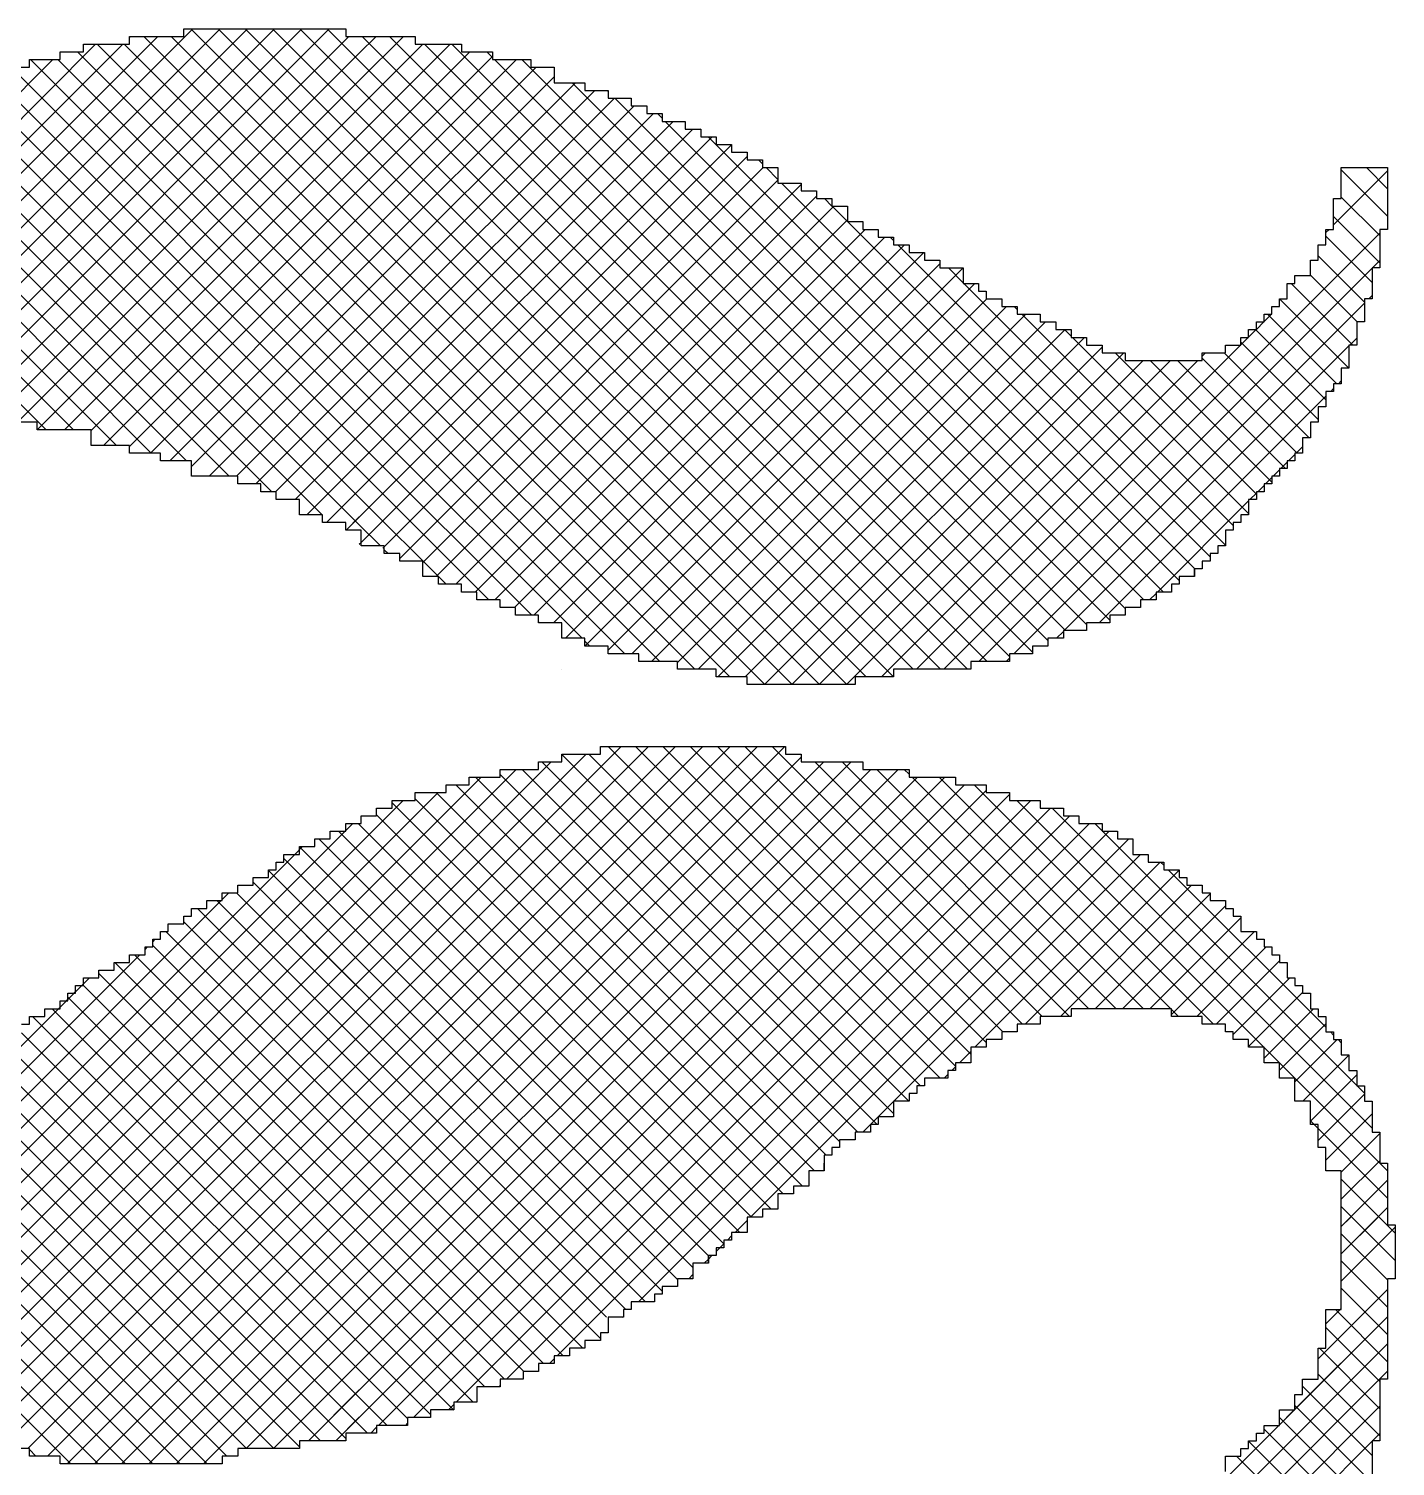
# Paper-space layout 'GS_Template' of a CAD drawing. Header units: millimetres. Extents: x -16 to 424, y -14 to 299.
# Drawn here: x 18.17 to 23.36, y 9.3 to 14.76 of the extents above; entities that cross this region are included whole.
import ezdxf
from ezdxf.enums import TextEntityAlignment as Align

# ---------------------------------------------------------------- set-up
doc = ezdxf.new("R2010")
doc.units = ezdxf.units.MM
doc.layers.add('TEXT_18', color=7, linetype='Continuous')
doc.styles.add('Arial1.80mm', font='arial.ttf', dxfattribs={"height": 1.8})

# ---------------------------------------------------------------- blocks, each defined once
blk = doc.blocks.new('A$C733E240A')
at = {"color": 40, "true_color": 0xe6b012}
for p, q in [((-5175.3, -78.86), (-4983.32, 113.11)), ((-5138.01, -65.39), (-4956.14, 116.48)), ((-5122.74, -62.02), (-4944.23, 116.48)), ((-5110.83, -62.02), (-4932.33, 116.48)), ((-5092.19, -55.29), (-4920.42, 116.48)), ((-5080.28, -55.29), (-4908.51, 116.48)), ((-4995.61, 109.74), (-4995.61, 113.11)), ((-4995.61, 113.11), (-4972.03, 113.11)), ((-4995.61, 112.73), (-4995.23, 113.11)), ((-4972.03, 113.11), (-4972.03, 116.48)), ((-5322.3, -202.05), (-5010.51, 109.74)), ((-5193.94, -85.6), (-4998.6, 109.74)), ((-5015.82, 106.37), (-5015.82, 109.74)), ((-5015.82, 109.74), (-4995.61, 109.74)), ((-5318.94, -186.78), (-5029.15, 103.01)), ((-5039.39, 99.64), (-5039.39, 103.01)), ((-5039.39, 103.01), (-5025.92, 103.01)), ((-5025.92, 103.01), (-5025.92, 106.37)), ((-5025.92, 106.37), (-5015.82, 106.37)), ((-5025.92, 106.24), (-5025.78, 106.37)), ((-5049.5, 99.64), (-5039.39, 99.64)), ((-4911.57, -95.7), (-5089.91, 82.63)), ((-4933.59, -85.6), (-5096.65, 77.46)), ((-4970.87, -72.13), (-5112.33, 69.33)), ((-4952.23, -78.86), (-5103.79, 72.69)), ((-4986.15, -68.76), (-5120.23, 65.32)), ((-5001.42, -65.39), (-5126.96, 60.14)), ((-5031.98, -58.66), (-5143.12, 52.49)), ((-5020.07, -58.66), (-5134.58, 55.85)), ((-5036.03, -55.29), (-5096.65, -55.29)), ((-5036.03, -58.66), (-5036.03, -55.29)), ((-5012.45, -58.66), (-5036.03, -58.66)), ((-5012.45, -65.39), (-5012.45, -58.66)), ((-4995.61, -65.39), (-5012.45, -65.39)), ((-4995.61, -68.76), (-4995.61, -65.39)), ((-4982.14, -68.76), (-4995.61, -68.76)), ((-4982.14, -72.13), (-4982.14, -68.76)), ((-4968.67, -72.13), (-4982.14, -72.13)), ((-4968.67, -78.86), (-4968.67, -72.13)), ((-4958.56, -78.86), (-4968.67, -78.86)), ((-4948.46, -78.86), (-4958.56, -78.86)), ((-4948.46, -82.23), (-4948.46, -78.86)), ((-4938.35, -82.23), (-4948.46, -82.23)), ((-4938.35, -85.6), (-4938.35, -82.23)), ((-4931.62, -85.6), (-4938.35, -85.6)), ((-4931.62, -88.97), (-4931.62, -85.6)), ((-4921.51, -88.97), (-4931.62, -88.97)), ((-4921.51, -95.7), (-4921.51, -88.97)), ((-4911.41, -95.7), (-4921.51, -95.7)), ((-4911.41, -99.07), (-4911.41, -95.7))]:
    blk.add_line(p, q, dxfattribs=at)
at = {"color": 22, "true_color": 0xd4470f}
for p, q in [((-5156.66, -72.13), (-4968.05, 116.48)), ((-5068.37, -55.29), (-4899.97, 113.11)), ((-4895.38, 19.08), (-4989.41, 113.11)), ((-4895.38, 30.99), (-4977.5, 113.11)), ((-4972.03, 116.48), (-4901.31, 116.48)), ((-4895.38, 42.9), (-4968.96, 116.48)), ((-4895.38, 54.81), (-4957.05, 116.48)), ((-4895.38, 66.71), (-4945.14, 116.48)), ((-4895.38, 78.62), (-4933.24, 116.48)), ((-4895.38, 90.53), (-4921.33, 116.48)), ((-4895.38, 102.44), (-4909.42, 116.48)), ((-4901.31, 116.48), (-4901.31, 113.11)), ((-4901.31, 113.11), (-4870.99, 113.11)), ((-4895.38, 105.8), (-4888.06, 113.11)), ((-4895.38, 93.89), (-4876.16, 113.11)), ((-4621.34, -159.7), (-4894.15, 113.11)), ((-4611.66, -157.47), (-4882.24, 113.11)), ((-4870.99, 113.11), (-4870.99, 109.74)), ((-4895.38, -4.73), (-5009.85, 109.74)), ((-4895.38, 7.18), (-4997.95, 109.74)), ((-4895.38, 81.98), (-4867.62, 109.74)), ((-4895.38, 70.07), (-4855.71, 109.74)), ((-4870.99, 109.74), (-4850.79, 109.74)), ((-4601.56, -155.66), (-4866.96, 109.74)), ((-4594.82, -150.49), (-4855.05, 109.74)), ((-4850.79, 109.74), (-4850.79, 106.37)), ((-5056.46, -55.29), (-4895.38, 105.8)), ((-4895.38, -40.45), (-5038.84, 103.01)), ((-4895.38, -28.55), (-5026.93, 103.01)), ((-4895.38, -16.64), (-5018.39, 106.37)), ((-4895.38, 58.16), (-4847.17, 106.37)), ((-4895.38, 46.26), (-4837.32, 104.32)), ((-4895.38, 34.35), (-4826.72, 103.01)), ((-4629.88, -163.06), (-4895.38, 102.44)), ((-4850.79, 106.37), (-4837.32, 106.37)), ((-4837.32, 103.91), (-4839.78, 106.37)), ((-4837.32, 106.37), (-4837.32, 103.01)), ((-4837.32, 103.01), (-4820.48, 103.01)), ((-4587.18, -146.22), (-4836.41, 103.01)), ((-4577.98, -143.52), (-4824.5, 103.01)), ((-4820.48, 103.01), (-4820.48, 99.64)), ((-4895.38, -64.27), (-5055.92, 96.27)), ((-4895.38, -52.36), (-5047.38, 99.64)), ((-4895.38, 22.44), (-4818.18, 99.64)), ((-4895.38, 10.53), (-4810.37, 95.54)), ((-4820.48, 99.64), (-4810.37, 99.64)), ((-4810.37, 99.64), (-4810.37, 92.9)), ((-4895.38, -88.08), (-5073, 89.53)), ((-4895.38, -76.18), (-5064.46, 92.9)), ((-5044.56, -55.29), (-4895.38, 93.89)), ((-4895.38, -1.37), (-4801.1, 92.9)), ((-4641.79, -163.06), (-4895.38, 90.53)), ((-4895.38, -13.28), (-4792.56, 89.53)), ((-4810.37, 92.9), (-4796.9, 92.9)), ((-4567.88, -141.71), (-4802.49, 92.9)), ((-4796.9, 92.9), (-4796.9, 89.53)), ((-4796.9, 89.53), (-4786.8, 89.53)), ((-4786.8, 89.11), (-4787.22, 89.53)), ((-4786.8, 89.53), (-4786.8, 86.17)), ((-4895.38, -99.99), (-5081.54, 86.17)), ((-5036.02, -58.66), (-4895.38, 81.98)), ((-4895.38, -25.19), (-4784.02, 86.17)), ((-4895.38, -37.1), (-4775.48, 82.8)), ((-4786.8, 86.17), (-4776.69, 86.17)), ((-4561.14, -136.54), (-4783.85, 86.17)), ((-4776.69, 86.17), (-4776.69, 82.8)), ((-4776.69, 82.8), (-4769.96, 82.8)), ((-4769.96, 82.8), (-4769.96, 79.43)), ((-4895.38, -49), (-4766.94, 79.43)), ((-4653.69, -163.06), (-4895.38, 78.62)), ((-4895.38, -60.91), (-4758.41, 76.06)), ((-4769.96, 79.43), (-4763.22, 79.43)), ((-4763.22, 77.45), (-4765.2, 79.43)), ((-4763.22, 79.43), (-4763.22, 76.06)), ((-4763.22, 76.06), (-4753.12, 76.06)), ((-4553.02, -132.75), (-4761.84, 76.06)), ((-4753.12, 76.06), (-4753.12, 72.69)), ((-5024.11, -58.66), (-4895.38, 70.07)), ((-4895.38, -72.82), (-4749.87, 72.69)), ((-4895.38, -84.73), (-4741.33, 69.33)), ((-4746.38, 72.51), (-4746.56, 72.69)), ((-4544.48, -129.38), (-4743.19, 69.33)), ((-4901.19, -102.44), (-4732.91, 65.84)), ((-4662.23, -166.43), (-4895.38, 66.71)), ((-5012.45, -58.91), (-4895.38, 58.16)), ((-4894.57, -107.73), (-4726.17, 60.67)), ((-4719.44, 57.48), (-4721.18, 59.22)), ((-4674.14, -166.43), (-4895.38, 54.81)), ((-4885.15, -110.22), (-4719.07, 55.85)), ((-4877.73, -114.71), (-4712.7, 50.32)), ((-4712.7, 50.74), (-4717.81, 55.85)), ((-4470.21, 30.85), (-4446.63, 54.43)), ((-4446.63, 34.73), (-4466.84, 54.94)), ((-4446.63, 46.64), (-4455.85, 55.85)), ((-5007.03, -65.39), (-4895.38, 46.26)), ((-4867.63, -116.51), (-4702.6, 48.52)), ((-4537.56, -124.39), (-4711.08, 49.12)), ((-4682.68, -169.8), (-4895.38, 42.9)), ((-4861.85, -122.65), (-4695.86, 43.35)), ((-4853.32, -126.02), (-4688.28, 39.01)), ((-4689.12, 39.07), (-4692.43, 42.38)), ((-4682.39, 32.34), (-4689.07, 39.01)), ((-4450, 26.19), (-4466.84, 43.03)), ((-4995.61, -65.88), (-4895.38, 34.35)), ((-4844.78, -129.38), (-4682.39, 33)), ((-4530.77, -119.28), (-4682.33, 32.28)), ((-4450, 14.28), (-4470.21, 34.49)), ((-4694.59, -169.8), (-4895.38, 30.99)), ((-4836.24, -132.75), (-4674.57, 28.91)), ((-4827.7, -136.12), (-4666.03, 25.54)), ((-4662.18, 24.04), (-4663.69, 25.54)), ((-4640.3, -163.06), (-4450, 27.24)), ((-4473.57, 27.48), (-4472.14, 28.91)), ((-4453.37, 5.74), (-4473.57, 25.95)), ((-4986.58, -68.76), (-4895.38, 22.44)), ((-4706.5, -169.8), (-4895.38, 19.08)), ((-4819.16, -139.49), (-4657.49, 22.18)), ((-4524.09, -114.05), (-4660.32, 22.18)), ((-4810.62, -142.86), (-4648.95, 18.81)), ((-4805.45, -149.59), (-4641.97, 13.88)), ((-4456.73, -2.8), (-4476.94, 17.41)), ((-4453.26, 12.07), (-4450, 15.33)), ((-4978.04, -72.13), (-4895.38, 10.53)), ((-4718.4, -169.8), (-4895.38, 7.18)), ((-4796.9, -152.95), (-4631.87, 12.07)), ((-4631.87, 5.63), (-4638.31, 12.07)), ((-4625.03, -159.7), (-4453.37, 11.97)), ((-4480.44, 8.7), (-4480.31, 8.84)), ((-4459.93, -11.5), (-4480.31, 8.87)), ((-4786.8, -154.76), (-4626.7, 5.34)), ((-4517.36, -108.88), (-4631.57, 5.34)), ((-4461.74, -21.61), (-4488.68, 5.34)), ((-4454.83, -1.4), (-4453.37, 0.06)), ((-4968.67, -74.66), (-4895.38, -1.37)), ((-4733.68, -166.43), (-4895.38, -4.73)), ((-4776.46, -156.33), (-4621.53, -1.4)), ((-4767.92, -159.7), (-4612.99, -4.77)), ((-4609.75, -156.33), (-4456.73, -3.31)), ((-4608.29, -6.04), (-4609.56, -4.77)), ((-4493.92, -4.77), (-4493.78, -4.63)), ((-4463.54, -31.71), (-4493.78, -1.47)), ((-4490.55, -1.4), (-4490.41, -1.27)), ((-4756.48, -160.17), (-4604.45, -8.14)), ((-4747.47, -163.06), (-4595.91, -11.5)), ((-4513.99, -100.34), (-4606.19, -8.14)), ((-4503.89, -14.74), (-4500.65, -11.5)), ((-4500.52, -11.37), (-4497.15, -8)), ((-4468.71, -38.45), (-4499.02, -8.14)), ((-4960.96, -78.86), (-4895.38, -13.28)), ((-4748.95, -163.06), (-4895.38, -16.64)), ((-4738.93, -166.43), (-4587.37, -14.87)), ((-4727.02, -166.43), (-4578.83, -18.24)), ((-4584.72, -17.7), (-4587.55, -14.87)), ((-4507.25, -95.17), (-4584.18, -18.24)), ((-4510.62, -21.47), (-4507.39, -18.24)), ((-4507.25, -18.11), (-4504.02, -14.87)), ((-4473.57, -45.49), (-4504.19, -14.87)), ((-4463.13, -21.61), (-4460.1, -18.58)), ((-4718.48, -169.8), (-4571.24, -22.56)), ((-4706.58, -169.8), (-4561.75, -24.98)), ((-4652.21, -163.06), (-4510.76, -21.61)), ((-4587.74, -146.22), (-4463.47, -21.95)), ((-4503.89, -86.63), (-4565.54, -24.98)), ((-4527.46, -26.41), (-4526.03, -24.98)), ((-4480.86, -62.02), (-4517.91, -24.98)), ((-4476.94, -54.03), (-4510.62, -20.35)), ((-4949.05, -78.86), (-4895.38, -25.19)), ((-4764.23, -159.7), (-4895.38, -28.55)), ((-4694.67, -169.8), (-4553.21, -28.34)), ((-4682.76, -169.8), (-4541.31, -28.34)), ((-4667.49, -166.43), (-4529.4, -28.34)), ((-4497.15, -81.46), (-4550.26, -28.34)), ((-4491.2, -75.5), (-4538.35, -28.34)), ((-4486.03, -68.76), (-4527.46, -27.33)), ((-4940.52, -82.23), (-4895.38, -37.1)), ((-4468.06, -38.45), (-4466.84, -37.23)), ((-4779.51, -156.33), (-4895.38, -40.45)), ((-4471.43, -41.82), (-4470.21, -40.6)), ((-4931.98, -85.6), (-4895.38, -49)), ((-4572.47, -142.86), (-4473.57, -43.96)), ((-4798.15, -149.59), (-4895.38, -52.36)), ((-4923.44, -88.97), (-4895.38, -60.91)), ((-4820.16, -139.49), (-4895.38, -64.27)), ((-4486.46, -68.76), (-4483.68, -65.98)), ((-4918.26, -95.7), (-4895.38, -72.82)), ((-4493.2, -75.5), (-4490.41, -72.71)), ((-4489.83, -72.13), (-4487.05, -69.34)), ((-4838.8, -132.75), (-4895.38, -76.18)), ((-4499.93, -82.23), (-4497.15, -79.45)), ((-4496.57, -78.86), (-4493.78, -76.08)), ((-4909.72, -99.07), (-4895.38, -84.73)), ((-4506.67, -88.97), (-4503.89, -86.18)), ((-4503.3, -85.6), (-4500.52, -82.82)), ((-4857.45, -126.02), (-4895.38, -88.08)), ((-4547.09, -129.38), (-4507.25, -89.55)), ((-4901.31, -99.07), (-4911.41, -99.07)), ((-4901.31, -102.44), (-4901.31, -99.07)), ((-4901.19, -102.44), (-4895.38, -96.63)), ((-4886.2, -109.18), (-4895.38, -99.99)), ((-4894.57, -102.44), (-4901.31, -102.44)), ((-4894.57, -109.18), (-4894.57, -102.44)), ((-4895.38, -108.54), (-4894.57, -107.73)), ((-4884.47, -109.18), (-4894.57, -109.18)), ((-4884.47, -112.54), (-4884.47, -109.18)), ((-4882.83, -112.54), (-4884.47, -110.9)), ((-4877.73, -112.54), (-4884.47, -112.54)), ((-4877.73, -115.91), (-4877.73, -112.54)), ((-4867.63, -115.91), (-4877.73, -115.91)), ((-4867.63, -122.65), (-4867.63, -115.91)), ((-4860.89, -122.65), (-4867.63, -122.65)), ((-4860.89, -126.02), (-4860.89, -122.65)), ((-4850.79, -126.02), (-4860.89, -126.02)), ((-4850.79, -129.38), (-4850.79, -126.02)), ((-4844.05, -129.38), (-4850.79, -129.38)), ((-4844.05, -132.75), (-4844.05, -129.38)), ((-4550.45, -132.75), (-4547.67, -129.97)), ((-4833.95, -132.75), (-4844.05, -132.75)), ((-4833.95, -136.12), (-4833.95, -132.75)), ((-4827.21, -136.12), (-4833.95, -136.12)), ((-4827.21, -139.49), (-4827.21, -136.12)), ((-4817.11, -139.49), (-4827.21, -139.49)), ((-4817.11, -142.86), (-4817.11, -139.49)), ((-4816.79, -142.86), (-4817.11, -142.54)), ((-4807, -142.86), (-4817.11, -142.86)), ((-4807, -149.59), (-4807, -142.86)), ((-4796.9, -149.59), (-4807, -149.59)), ((-4796.9, -152.96), (-4796.9, -149.59)), ((-4591.11, -149.59), (-4588.08, -146.57)), ((-4794.78, -152.96), (-4796.9, -150.84)), ((-4786.8, -152.96), (-4796.9, -152.96)), ((-4786.8, -156.33), (-4786.8, -152.96)), ((-4773.32, -156.33), (-4786.8, -156.33)), ((-4773.32, -159.7), (-4773.32, -156.33)), ((-4756.48, -159.7), (-4773.32, -159.7)), ((-4756.48, -163.06), (-4756.48, -159.7)), ((-4613.12, -159.7), (-4611.66, -158.24))]:
    blk.add_line(p, q, dxfattribs=at)
at = {"color": 1}
for p, q in [((-4753.12, 72.69), (-4746.38, 72.69)), ((-4746.38, 72.69), (-4746.38, 69.33)), ((-4746.38, 69.33), (-4739.64, 69.33)), ((-4739.64, 69.33), (-4739.64, 65.96)), ((-4739.64, 65.96), (-4736.28, 65.96)), ((-4736.28, 65.96), (-4732.91, 65.96)), ((-4732.91, 65.96), (-4732.91, 62.59)), ((-4732.91, 62.59), (-4726.17, 62.59)), ((-4726.17, 62.59), (-4726.17, 59.22)), ((-4726.17, 59.22), (-4719.44, 59.22)), ((-4719.44, 59.22), (-4719.44, 55.85)), ((-4719.44, 55.85), (-4712.7, 55.85)), ((-4712.7, 55.85), (-4712.7, 52.49)), ((-4712.7, 52.49), (-4712.7, 49.12)), ((-4466.84, 42.38), (-4466.84, 55.85)), ((-4466.84, 55.85), (-4456.73, 55.85)), ((-4460.1, 55.85), (-4446.63, 55.85)), ((-4446.63, 55.85), (-4446.63, 52.49)), ((-4446.63, 52.49), (-4446.63, 28.91)), ((-4446.63, 52.49), (-4446.63, 42.38)), ((-4712.7, 49.12), (-4702.6, 49.12)), ((-4702.6, 49.12), (-4702.6, 45.75)), ((-4702.6, 45.75), (-4695.86, 45.75)), ((-4695.86, 45.75), (-4695.86, 42.38)), ((-4695.86, 42.38), (-4689.12, 42.38)), ((-4689.12, 42.38), (-4689.12, 39.01)), ((-4689.12, 39.01), (-4682.39, 39.01)), ((-4682.39, 39.01), (-4682.39, 35.65)), ((-4470.21, 28.91), (-4470.21, 42.38)), ((-4470.21, 42.38), (-4466.84, 42.38)), ((-4446.63, 42.38), (-4446.63, 28.91)), ((-4682.39, 35.65), (-4682.39, 35.65)), ((-4682.39, 35.65), (-4682.39, 32.28)), ((-4682.39, 32.28), (-4675.65, 32.28)), ((-4675.65, 32.28), (-4675.65, 28.91)), ((-4675.65, 28.91), (-4668.92, 28.91)), ((-4668.92, 28.91), (-4668.92, 25.54)), ((-4668.92, 25.54), (-4662.18, 25.54)), ((-4662.18, 25.54), (-4662.18, 22.18)), ((-4473.57, 22.18), (-4473.57, 28.91)), ((-4473.57, 28.91), (-4470.21, 28.91)), ((-4446.63, 28.91), (-4450, 28.91)), ((-4450, 28.91), (-4450, 12.07)), ((-4662.18, 22.18), (-4655.44, 22.18)), ((-4655.44, 22.18), (-4655.44, 18.81)), ((-4476.94, 15.44), (-4476.94, 22.18)), ((-4476.94, 22.18), (-4473.57, 22.18)), ((-4655.44, 18.81), (-4648.71, 18.81)), ((-4648.71, 18.81), (-4648.71, 15.44)), ((-4648.71, 15.44), (-4641.97, 15.44)), ((-4641.97, 15.44), (-4641.97, 12.07)), ((-4480.31, 8.7), (-4480.31, 15.44)), ((-4480.31, 15.44), (-4476.94, 15.44)), ((-4641.97, 12.07), (-4631.87, 12.07)), ((-4631.87, 12.07), (-4631.87, 5.34)), ((-4487.05, 5.34), (-4487.05, 8.7)), ((-4487.05, 8.7), (-4480.31, 8.7)), ((-4450, 12.07), (-4453.37, 12.07)), ((-4453.37, 12.07), (-4453.37, -1.4)), ((-4631.87, 5.34), (-4625.13, 5.34)), ((-4625.13, 5.34), (-4625.13, 1.97)), ((-4625.13, 1.97), (-4621.76, 1.97)), ((-4621.76, 1.97), (-4621.76, -1.4)), ((-4490.41, -1.4), (-4490.41, 5.34)), ((-4490.41, 5.34), (-4487.05, 5.34)), ((-4621.76, -1.4), (-4615.03, -1.4)), ((-4615.03, -1.4), (-4615.03, -4.77)), ((-4615.03, -4.77), (-4608.29, -4.77)), ((-4608.29, -4.77), (-4608.29, -8.14)), ((-4497.15, -8.14), (-4497.15, -4.77)), ((-4497.15, -4.77), (-4493.78, -4.77)), ((-4493.78, -4.77), (-4493.78, -1.4)), ((-4493.78, -1.4), (-4490.41, -1.4)), ((-4453.37, -1.4), (-4456.73, -1.4)), ((-4456.73, -1.4), (-4456.73, -11.5)), ((-4608.29, -8.14), (-4598.19, -8.14)), ((-4598.19, -8.14), (-4598.19, -11.5)), ((-4598.19, -11.5), (-4591.45, -11.5)), ((-4591.45, -11.5), (-4591.45, -14.87)), ((-4503.89, -14.87), (-4503.89, -11.5)), ((-4503.89, -11.5), (-4500.52, -11.5)), ((-4500.52, -11.5), (-4500.52, -8.14)), ((-4500.52, -8.14), (-4497.15, -8.14)), ((-4456.73, -11.5), (-4460.1, -11.5)), ((-4460.1, -11.5), (-4460.1, -21.61)), ((-4591.45, -14.87), (-4584.72, -14.87)), ((-4584.72, -14.87), (-4584.72, -18.24)), ((-4584.72, -18.24), (-4577.98, -18.24)), ((-4577.98, -18.24), (-4577.98, -21.61)), ((-4510.62, -21.61), (-4510.62, -18.24)), ((-4510.62, -18.24), (-4507.25, -18.24)), ((-4507.25, -18.24), (-4507.25, -14.87)), ((-4507.25, -14.87), (-4503.89, -14.87)), ((-4577.98, -21.61), (-4571.24, -21.61)), ((-4571.24, -21.61), (-4571.24, -24.98)), ((-4571.24, -24.98), (-4561.14, -24.98)), ((-4561.14, -24.98), (-4561.14, -24.98)), ((-4561.14, -24.98), (-4561.14, -28.34)), ((-4527.46, -28.34), (-4527.46, -24.98)), ((-4527.46, -24.98), (-4517.36, -24.98)), ((-4517.36, -24.98), (-4517.36, -21.61)), ((-4517.36, -21.61), (-4510.62, -21.61)), ((-4460.1, -21.61), (-4463.47, -21.61)), ((-4463.47, -21.61), (-4463.47, -31.71)), ((-4561.14, -28.34), (-4527.46, -28.34)), ((-4463.47, -31.71), (-4466.84, -31.71)), ((-4466.84, -31.71), (-4466.84, -38.45)), ((-4470.21, -41.82), (-4473.57, -41.82)), ((-4473.57, -41.82), (-4473.57, -48.55)), ((-4466.84, -38.45), (-4470.21, -38.45)), ((-4470.21, -38.45), (-4470.21, -41.82)), ((-4473.57, -48.55), (-4476.94, -48.55)), ((-4476.94, -48.55), (-4476.94, -55.29)), ((-4476.94, -55.29), (-4480.31, -55.29)), ((-4480.31, -55.29), (-4480.31, -62.02)), ((-4480.31, -62.02), (-4483.68, -62.02)), ((-4483.68, -62.02), (-4483.68, -68.76)), ((-4483.68, -68.76), (-4487.05, -68.76)), ((-4487.05, -68.76), (-4487.05, -72.13)), ((-4487.05, -72.13), (-4490.41, -72.13)), ((-4490.41, -72.13), (-4490.41, -75.5)), ((-4493.78, -78.86), (-4497.15, -78.86)), ((-4497.15, -78.86), (-4497.15, -82.23)), ((-4490.41, -75.5), (-4493.78, -75.5)), ((-4493.78, -75.5), (-4493.78, -78.86)), ((-4500.52, -85.6), (-4503.89, -85.6)), ((-4503.89, -85.6), (-4503.89, -88.97)), ((-4497.15, -82.23), (-4500.52, -82.23)), ((-4500.52, -82.23), (-4500.52, -85.6)), ((-4503.89, -88.97), (-4507.25, -88.97)), ((-4507.25, -88.97), (-4507.25, -95.7)), ((-4510.62, -99.07), (-4513.99, -99.07)), ((-4513.99, -99.07), (-4513.99, -102.44)), ((-4507.25, -95.7), (-4510.62, -95.7)), ((-4510.62, -95.7), (-4510.62, -99.07)), ((-4513.99, -102.44), (-4517.36, -102.44)), ((-4517.36, -102.44), (-4517.36, -109.18)), ((-4520.72, -112.54), (-4524.09, -112.54)), ((-4524.09, -112.54), (-4524.09, -115.91)), ((-4517.36, -109.18), (-4520.72, -109.18)), ((-4520.72, -109.18), (-4520.72, -112.54)), ((-4524.09, -115.91), (-4527.46, -115.91)), ((-4527.46, -115.91), (-4527.46, -119.28)), ((-4530.83, -122.65), (-4537.56, -122.65)), ((-4537.56, -122.65), (-4537.56, -126.02)), ((-4527.46, -119.28), (-4530.83, -119.28)), ((-4530.83, -119.28), (-4530.83, -122.65)), ((-4530.83, -122.65), (-4530.83, -119.28)), ((-4530.83, -119.28), (-4530.83, -122.65)), ((-4540.93, -129.38), (-4547.67, -129.38)), ((-4547.67, -129.38), (-4547.67, -132.75)), ((-4537.56, -126.02), (-4540.93, -126.02)), ((-4540.93, -126.02), (-4540.93, -129.38)), ((-4554.4, -136.12), (-4561.14, -136.12)), ((-4561.14, -136.12), (-4561.14, -139.49)), ((-4547.67, -132.75), (-4554.4, -132.75)), ((-4554.4, -132.75), (-4554.4, -136.12)), ((-4574.61, -142.86), (-4577.98, -142.86)), ((-4577.98, -142.86), (-4577.98, -146.22)), ((-4567.88, -142.86), (-4574.61, -142.86)), ((-4561.14, -139.49), (-4567.88, -139.49)), ((-4567.88, -139.49), (-4567.88, -142.86)), ((-4588.08, -149.59), (-4594.82, -149.59)), ((-4594.82, -149.59), (-4594.82, -152.96)), ((-4577.98, -146.22), (-4588.08, -146.22)), ((-4588.08, -146.22), (-4588.08, -149.59)), ((-4601.56, -156.33), (-4611.66, -156.33)), ((-4611.66, -156.33), (-4611.66, -159.7)), ((-4594.82, -152.96), (-4601.56, -152.96)), ((-4601.56, -152.96), (-4601.56, -156.33)), ((-4739.64, -163.06), (-4756.48, -163.06)), ((-4739.64, -166.43), (-4739.64, -163.06)), ((-4628.5, -163.06), (-4662.18, -163.06)), ((-4662.18, -163.06), (-4662.18, -166.43)), ((-4611.66, -159.7), (-4628.5, -159.7)), ((-4628.5, -159.7), (-4628.5, -163.06)), ((-4726.17, -166.43), (-4739.64, -166.43)), ((-4726.17, -169.8), (-4726.17, -166.43)), ((-4662.18, -166.43), (-4679.02, -166.43)), ((-4679.02, -166.43), (-4679.02, -169.8)), ((-4679.02, -169.8), (-4726.17, -169.8))]:
    blk.add_line(p, q, dxfattribs=at)
at = {"color": 134, "true_color": 0x00a39c}
for p, q in [((-4807.01, -163.06), (-4807, -163.06)), ((-4807, -203.48), (-4807, -200.11)), ((-4807, -200.11), (-4790.16, -200.11)), ((-4655.61, -351.67), (-4807, -200.28)), ((-4650.44, -344.93), (-4795.26, -200.11)), ((-4790.16, -200.11), (-4790.16, -196.74)), ((-4790.16, -196.74), (-4709.33, -196.74)), ((-4641.9, -341.57), (-4786.72, -196.74)), ((-4635.24, -336.32), (-4774.81, -196.74)), ((-4628.5, -331.15), (-4762.91, -196.74)), ((-4621.76, -325.98), (-4751, -196.74)), ((-4614.47, -321.36), (-4739.09, -196.74)), ((-4605.93, -317.99), (-4727.18, -196.74)), ((-4597.4, -314.62), (-4715.27, -196.74)), ((-4709.33, -196.74), (-4709.33, -200.11)), ((-4709.33, -200.11), (-4702.6, -200.11)), ((-4702.6, -200.11), (-4702.6, -203.48)), ((-4833.95, -210.22), (-4833.95, -206.85)), ((-4833.95, -206.85), (-4817.11, -206.85)), ((-4669.32, -361.77), (-4824.25, -206.85)), ((-4817.11, -206.85), (-4817.11, -203.48)), ((-4817.11, -203.48), (-4807, -203.48)), ((-4662.18, -357.01), (-4815.71, -203.48)), ((-4702.6, -203.48), (-4675.65, -203.48)), ((-4585.49, -314.62), (-4696.63, -203.48)), ((-4576.95, -311.26), (-4684.72, -203.48)), ((-4675.65, -203.48), (-4675.65, -206.85)), ((-4675.65, -206.85), (-4655.44, -206.85)), ((-4565.04, -311.26), (-4669.45, -206.85)), ((-4655.44, -208.94), (-4657.54, -206.85)), ((-4655.44, -206.85), (-4655.44, -210.22)), ((-4847.42, -210.22), (-4833.95, -210.22)), ((-4685.76, -369.15), (-4844.69, -210.22)), ((-4677.86, -365.14), (-4833.95, -209.05)), ((-4655.44, -210.22), (-4635.24, -210.22)), ((-4553.13, -311.26), (-4654.17, -210.22)), ((-4537.86, -314.62), (-4642.26, -210.22)), ((-4635.24, -210.22), (-4635.24, -213.58)), ((-4635.24, -213.58), (-4621.76, -213.58)), ((-4522.58, -317.99), (-4626.99, -213.58)), ((-4621.76, -213.58), (-4621.76, -216.95)), ((-4621.76, -216.95), (-4611.66, -216.95)), ((-4611.66, -217), (-4611.71, -216.95)), ((-4611.66, -216.95), (-4611.66, -220.32)), ((-4611.66, -220.32), (-4598.19, -220.32)), ((-4500.57, -328.09), (-4608.35, -220.32)), ((-4598.19, -220.32), (-4598.19, -223.69)), ((-4598.19, -223.69), (-4588.08, -223.69)), ((-4453.37, -363.39), (-4593.07, -223.69)), ((-4588.08, -223.69), (-4588.08, -227.06)), ((-4831.08, -472.92), (-4585.22, -227.06)), ((-4809.07, -462.81), (-4576.68, -230.42)), ((-4588.08, -227.06), (-4581.35, -227.06)), ((-4581.35, -227.06), (-4581.35, -230.42)), ((-4581.35, -230.42), (-4571.24, -230.42)), ((-4571.24, -233.61), (-4574.43, -230.42)), ((-4571.24, -230.42), (-4571.24, -233.79)), ((-4773.59, -439.24), (-4568.14, -233.79)), ((-4724.63, -402.19), (-4559.6, -237.16)), ((-4571.24, -233.79), (-4564.51, -233.79)), ((-4460.1, -344.75), (-4571.06, -233.79)), ((-4564.51, -233.79), (-4564.51, -237.16)), ((-4564.51, -237.16), (-4557.77, -237.16)), ((-4557.77, -237.16), (-4557.77, -240.53)), ((-4675.68, -365.14), (-4554.43, -243.9)), ((-4557.77, -240.53), (-4557.77, -243.9)), ((-4557.77, -243.9), (-4551.04, -243.9)), ((-4551.04, -243.9), (-4551.04, -247.26)), ((-4626.72, -328.09), (-4545.89, -247.26)), ((-4604.71, -317.99), (-4537.56, -250.85)), ((-4551.04, -247.26), (-4544.3, -247.26)), ((-4544.3, -248.64), (-4545.68, -247.26)), ((-4544.3, -247.26), (-4544.3, -250.63)), ((-4544.3, -250.63), (-4537.56, -250.63)), ((-4473.57, -319.37), (-4542.31, -250.63)), ((-4537.56, -250.63), (-4537.56, -254)), ((-4537.56, -254), (-4534.2, -254)), ((-4534.2, -254), (-4534.2, -257.37)), ((-4589.43, -314.62), (-4532.18, -257.37)), ((-4574.16, -311.26), (-4524.09, -261.19)), ((-4534.2, -257.37), (-4527.46, -257.37)), ((-4527.46, -257.37), (-4527.46, -260.74)), ((-4527.46, -260.74), (-4524.09, -260.74)), ((-4524.09, -260.74), (-4524.09, -264.1)), ((-4562.25, -311.26), (-4517.36, -266.36)), ((-4524.09, -264.1), (-4517.36, -264.1)), ((-4517.36, -264.1), (-4517.36, -267.47)), ((-4517.36, -267.47), (-4513.99, -267.47)), ((-4513.99, -267.47), (-4513.99, -270.84)), ((-4550.34, -311.26), (-4510.62, -271.53)), ((-4513.99, -270.84), (-4510.62, -270.84)), ((-4510.62, -270.84), (-4510.62, -277.58)), ((-4540.93, -313.75), (-4504.75, -277.58)), ((-4510.62, -277.58), (-4503.89, -277.58)), ((-4503.89, -277.58), (-4503.89, -280.94)), ((-4503.89, -280.94), (-4500.52, -280.94)), ((-4500.52, -280.94), (-4500.52, -284.31)), ((-4529.9, -314.62), (-4499.58, -284.31)), ((-4500.52, -284.31), (-4497.15, -284.31)), ((-4497.15, -284.31), (-4497.15, -287.68)), ((-4497.15, -287.68), (-4493.78, -287.68)), ((-4493.78, -287.68), (-4493.78, -291.05)), ((-4521.36, -317.99), (-4493.78, -290.42)), ((-4493.78, -291.05), (-4490.41, -291.05)), ((-4490.41, -291.05), (-4490.41, -294.42)), ((-4490.41, -294.42), (-4490.41, -297.78)), ((-4513.99, -322.53), (-4489.24, -297.78)), ((-4490.41, -297.78), (-4487.05, -297.78)), ((-4487.05, -297.78), (-4487.05, -301.15)), ((-4487.05, -301.15), (-4483.68, -301.15)), ((-4483.68, -301.15), (-4483.68, -304.52)), ((-4507.25, -327.7), (-4483.68, -304.13)), ((-4483.68, -304.52), (-4480.31, -304.52)), ((-4480.31, -304.52), (-4480.31, -311.26)), ((-4540.93, -311.26), (-4584.72, -311.26)), ((-4584.72, -311.26), (-4584.72, -314.62)), ((-4540.93, -314.62), (-4540.93, -311.26)), ((-4500.52, -332.88), (-4478.9, -311.26)), ((-4480.31, -311.26), (-4476.94, -311.26)), ((-4476.94, -311.26), (-4476.94, -314.62)), ((-4598.19, -317.99), (-4608.29, -317.99)), ((-4608.29, -317.99), (-4608.29, -321.36)), ((-4584.72, -314.62), (-4598.19, -314.62)), ((-4598.19, -314.62), (-4598.19, -317.99)), ((-4527.46, -314.62), (-4540.93, -314.62)), ((-4527.46, -317.99), (-4527.46, -314.62)), ((-4517.36, -317.99), (-4527.46, -317.99)), ((-4517.36, -321.36), (-4517.36, -317.99)), ((-4493.78, -338.05), (-4473.57, -317.84)), ((-4476.94, -314.62), (-4473.57, -314.62)), ((-4473.57, -314.62), (-4473.57, -321.36)), ((-4615.03, -324.73), (-4621.76, -324.73)), ((-4621.76, -324.73), (-4621.76, -328.09)), ((-4608.29, -321.36), (-4615.03, -321.36)), ((-4615.03, -321.36), (-4615.03, -324.73)), ((-4513.99, -321.36), (-4517.36, -321.36)), ((-4513.99, -324.73), (-4513.99, -321.36)), ((-4507.25, -324.73), (-4513.99, -324.73)), ((-4507.25, -328.09), (-4507.25, -324.73)), ((-4487.05, -343.22), (-4468.55, -324.73)), ((-4473.57, -321.36), (-4470.21, -321.36)), ((-4470.21, -322.74), (-4471.58, -321.36)), ((-4470.21, -321.36), (-4470.21, -324.73)), ((-4470.21, -324.73), (-4466.84, -324.73)), ((-4466.84, -326.1), (-4468.22, -324.73)), ((-4466.84, -324.73), (-4466.84, -331.46)), ((-4633.46, -334.83), (-4628.5, -329.87)), ((-4621.76, -328.09), (-4628.5, -328.09)), ((-4628.5, -328.09), (-4628.5, -334.83)), ((-4500.52, -328.09), (-4507.25, -328.09)), ((-4500.52, -334.83), (-4500.52, -328.09)), ((-4446.63, -382.04), (-4500.52, -328.15)), ((-4483.59, -351.67), (-4463.47, -331.55)), ((-4466.84, -331.46), (-4463.47, -331.46)), ((-4463.47, -331.46), (-4463.47, -338.2)), ((-4635.24, -338.2), (-4638.6, -338.2)), ((-4638.6, -338.2), (-4638.6, -341.57)), ((-4636.82, -338.2), (-4635.24, -336.61)), ((-4628.5, -334.83), (-4635.24, -334.83)), ((-4635.24, -334.83), (-4635.24, -338.2)), ((-4493.78, -334.83), (-4500.52, -334.83)), ((-4493.78, -338.2), (-4493.78, -334.83)), ((-4493.78, -341.57), (-4493.78, -338.2)), ((-4463.47, -338.2), (-4460.1, -338.2)), ((-4460.1, -338.2), (-4460.1, -344.93)), ((-4648.71, -344.93), (-4652.08, -344.93)), ((-4652.08, -344.93), (-4652.08, -348.3)), ((-4638.6, -341.57), (-4648.71, -341.57)), ((-4648.71, -341.57), (-4648.71, -344.93)), ((-4640.19, -341.57), (-4638.6, -339.98)), ((-4487.05, -341.57), (-4493.78, -341.57)), ((-4487.05, -341.62), (-4487.1, -341.57)), ((-4487.05, -344.93), (-4487.05, -341.57)), ((-4487.05, -351.67), (-4487.05, -344.93)), ((-4480.31, -360.3), (-4460.1, -340.09)), ((-4460.1, -344.93), (-4456.73, -344.93)), ((-4456.73, -348.12), (-4459.92, -344.93)), ((-4456.73, -344.93), (-4456.73, -351.67)), ((-4652.08, -348.3), (-4655.44, -348.3)), ((-4655.44, -348.3), (-4655.44, -351.67)), ((-4476.94, -368.84), (-4456.73, -348.63)), ((-4655.44, -351.67), (-4662.18, -351.67)), ((-4662.18, -351.67), (-4662.18, -358.41)), ((-4480.31, -351.67), (-4487.05, -351.67)), ((-4480.31, -358.41), (-4480.31, -351.67)), ((-4473.57, -377.38), (-4453.37, -357.17)), ((-4456.73, -351.67), (-4453.37, -351.67)), ((-4453.37, -351.67), (-4453.37, -365.14)), ((-4668.92, -361.77), (-4672.28, -361.77)), ((-4672.28, -361.77), (-4672.28, -365.14)), ((-4662.18, -358.41), (-4668.92, -358.41)), ((-4668.92, -358.41), (-4668.92, -361.77)), ((-4480.31, -361.77), (-4480.31, -358.41)), ((-4446.63, -393.94), (-4480.31, -360.26)), ((-4476.94, -361.77), (-4480.31, -361.77)), ((-4476.94, -371.88), (-4476.94, -361.77)), ((-4679.02, -368.51), (-4685.76, -368.51)), ((-4685.76, -368.51), (-4685.76, -371.88)), ((-4679.04, -368.51), (-4679.02, -368.49)), ((-4672.28, -365.14), (-4679.02, -365.14)), ((-4679.02, -365.14), (-4679.02, -368.51)), ((-4466.84, -382.55), (-4450, -365.71)), ((-4453.37, -365.14), (-4450, -365.14)), ((-4450, -365.14), (-4450, -375.25)), ((-4689.12, -375.25), (-4692.49, -375.25)), ((-4692.49, -375.25), (-4692.49, -378.61)), ((-4685.76, -371.88), (-4689.12, -371.88)), ((-4689.12, -371.88), (-4689.12, -375.25)), ((-4473.57, -371.88), (-4476.94, -371.88)), ((-4473.57, -378.61), (-4473.57, -371.88)), ((-4450, -375.25), (-4450, -378.61)), ((-4692.49, -381.98), (-4699.23, -381.98)), ((-4699.23, -381.98), (-4699.23, -388.72)), ((-4692.52, -381.98), (-4692.49, -381.96)), ((-4692.49, -378.61), (-4692.49, -381.98)), ((-4692.49, -381.98), (-4692.49, -378.61)), ((-4692.49, -378.61), (-4692.49, -381.98)), ((-4473.57, -381.98), (-4473.57, -378.61)), ((-4466.84, -381.98), (-4473.57, -381.98)), ((-4466.84, -394.46), (-4450, -377.62)), ((-4466.84, -442.61), (-4466.84, -381.98)), ((-4450, -378.61), (-4446.63, -378.61)), ((-4446.63, -378.61), (-4446.63, -405.56)), ((-4699.23, -388.72), (-4705.96, -388.72)), ((-4705.96, -388.72), (-4705.96, -392.09)), ((-4699.25, -388.72), (-4699.23, -388.69)), ((-4443.26, -409.22), (-4466.84, -385.64)), ((-4466.84, -406.36), (-4446.63, -386.16)), ((-4705.96, -392.09), (-4712.7, -392.09)), ((-4712.7, -392.09), (-4712.7, -398.82)), ((-4712.7, -398.82), (-4719.44, -398.82)), ((-4719.44, -398.82), (-4719.44, -402.19)), ((-4443.26, -421.13), (-4466.84, -397.55)), ((-4466.84, -418.27), (-4446.63, -398.06)), ((-4731.37, -408.93), (-4726.17, -403.73)), ((-4719.44, -402.19), (-4726.17, -402.19)), ((-4726.17, -402.19), (-4726.17, -408.93)), ((-4466.84, -406.36), (-4462.8, -402.33)), ((-4466.84, -418.27), (-4450.89, -402.33)), ((-4466.84, -430.18), (-4443.26, -406.6)), ((-4443.26, -421.13), (-4462.06, -402.33)), ((-4443.26, -409.22), (-4450.16, -402.33)), ((-4446.63, -405.56), (-4443.26, -405.56)), ((-4443.26, -405.56), (-4443.26, -429.13)), ((-4739.64, -417.2), (-4736.28, -413.84)), ((-4732.91, -412.29), (-4736.28, -412.29)), ((-4736.28, -412.29), (-4736.28, -415.66)), ((-4734.74, -412.29), (-4732.91, -410.47)), ((-4726.17, -408.93), (-4732.91, -408.93)), ((-4732.91, -408.93), (-4732.91, -412.29)), ((-4446.63, -429.67), (-4466.84, -409.46)), ((-4446.63, -429.67), (-4466.84, -409.46)), ((-4739.64, -419.03), (-4743.01, -419.03)), ((-4743.01, -419.03), (-4743.01, -422.4)), ((-4743.01, -422.4), (-4743.01, -419.03)), ((-4743.01, -420.57), (-4741.47, -419.03)), ((-4736.28, -415.66), (-4739.64, -415.66)), ((-4739.64, -415.66), (-4739.64, -419.03)), ((-4749.75, -422.4), (-4749.75, -425.77)), ((-4743.01, -422.4), (-4749.75, -422.4)), ((-4749.75, -425.77), (-4749.75, -429.13)), ((-4744.84, -422.4), (-4743.01, -420.57)), ((-4756.48, -432.5), (-4763.22, -432.5)), ((-4763.22, -432.5), (-4763.22, -435.87)), ((-4749.75, -429.13), (-4756.48, -429.13)), ((-4756.48, -429.13), (-4756.48, -432.5)), ((-4751.57, -429.13), (-4749.75, -427.31)), ((-4443.26, -429.13), (-4446.63, -429.13)), ((-4446.63, -429.13), (-4446.63, -472.92)), ((-4763.22, -435.87), (-4766.59, -435.87)), ((-4766.59, -435.87), (-4766.59, -439.24)), ((-4476.94, -464.1), (-4446.63, -433.79)), ((-4446.63, -453.48), (-4466.84, -433.27)), ((-4446.63, -453.48), (-4466.84, -433.27)), ((-4776.69, -442.61), (-4780.06, -442.61)), ((-4780.06, -442.61), (-4780.06, -445.97)), ((-4776.95, -442.61), (-4776.69, -442.34)), ((-4766.59, -439.24), (-4776.69, -439.24)), ((-4776.69, -439.24), (-4776.69, -442.61)), ((-4473.57, -459.45), (-4473.57, -442.61)), ((-4473.57, -442.61), (-4466.84, -442.61)), ((-4473.57, -448.82), (-4467.36, -442.61)), ((-4446.63, -465.39), (-4469.41, -442.61)), ((-4446.63, -465.39), (-4469.41, -442.61)), ((-4467.36, -442.61), (-4466.84, -442.09)), ((-4807.28, -806.35), (-4446.63, -445.69)), ((-4780.06, -445.97), (-4786.8, -445.97)), ((-4786.8, -445.97), (-4786.8, -452.71)), ((-4780.32, -445.97), (-4780.06, -445.71)), ((-4487.05, -486.11), (-4446.63, -445.69)), ((-4487.05, -486.11), (-4446.63, -445.69)), ((-4450, -473.93), (-4473.57, -450.35)), ((-4450, -473.93), (-4473.57, -450.35)), ((-4790.16, -456.08), (-4796.9, -456.08)), ((-4796.9, -456.08), (-4796.9, -459.45)), ((-4795.38, -806.35), (-4446.63, -457.6)), ((-4790.43, -456.08), (-4790.16, -455.82)), ((-4786.8, -452.71), (-4790.16, -452.71)), ((-4790.16, -452.71), (-4790.16, -456.08)), ((-4787.06, -452.71), (-4786.8, -452.45)), ((-4812.44, -466.18), (-4810.37, -464.12)), ((-4803.64, -462.81), (-4810.37, -462.81)), ((-4810.37, -462.81), (-4810.37, -466.18)), ((-4796.9, -459.45), (-4803.64, -459.45)), ((-4803.64, -459.45), (-4803.64, -462.81)), ((-4476.94, -462.81), (-4476.94, -459.45)), ((-4476.94, -459.45), (-4473.57, -459.45)), ((-4476.94, -472.92), (-4476.94, -462.81)), ((-4450, -485.84), (-4476.39, -459.45)), ((-4450, -485.84), (-4476.39, -459.45)), ((-4817.11, -469.55), (-4823.84, -469.55)), ((-4823.84, -469.55), (-4823.84, -472.92)), ((-4810.37, -466.18), (-4817.11, -466.18)), ((-4817.11, -466.18), (-4817.11, -469.55)), ((-4780.1, -802.98), (-4446.63, -469.51)), ((-4833.95, -476.29), (-4844.05, -476.29)), ((-4844.05, -476.29), (-4844.05, -483.02)), ((-4834.45, -476.29), (-4833.95, -475.78)), ((-4823.84, -472.92), (-4833.95, -472.92)), ((-4833.95, -472.92), (-4833.95, -476.29)), ((-4483.68, -479.65), (-4483.68, -472.92)), ((-4483.68, -472.92), (-4476.94, -472.92)), ((-4453.37, -506.28), (-4483.68, -475.97)), ((-4453.37, -506.28), (-4483.68, -475.97)), ((-4450, -497.74), (-4476.94, -470.8)), ((-4450, -497.74), (-4476.94, -470.8)), ((-4446.63, -472.92), (-4450, -472.92)), ((-4450, -472.92), (-4450, -499.86)), ((-4487.05, -486.39), (-4487.05, -479.65)), ((-4487.05, -479.65), (-4483.68, -479.65)), ((-4764.82, -799.61), (-4450, -484.79)), ((-4494.06, -493.13), (-4487.33, -486.39)), ((-4493.78, -489.76), (-4493.78, -486.39)), ((-4493.78, -486.39), (-4487.05, -486.39)), ((-4454.85, -516.7), (-4487.05, -484.51)), ((-4454.85, -516.7), (-4487.05, -484.51)), ((-4500.52, -496.49), (-4500.52, -493.13)), ((-4500.52, -493.13), (-4493.78, -493.13)), ((-4460.1, -535.27), (-4500.52, -494.85)), ((-4494.06, -493.13), (-4493.78, -492.85)), ((-4456.73, -526.73), (-4493.78, -489.68)), ((-4493.78, -493.13), (-4493.78, -489.76)), ((-4749.55, -796.24), (-4453.37, -500.06)), ((-4507.25, -503.23), (-4507.25, -499.86)), ((-4507.25, -499.86), (-4503.89, -499.86)), ((-4463.47, -543.81), (-4507.25, -500.03)), ((-4503.89, -499.86), (-4503.89, -496.49)), ((-4503.89, -496.49), (-4500.52, -496.49)), ((-4453.37, -500.06), (-4450, -496.69)), ((-4450, -499.86), (-4453.37, -499.86)), ((-4453.37, -499.86), (-4453.37, -516.7)), ((-4453.17, -499.86), (-4450, -496.69)), ((-4517.36, -509.97), (-4517.36, -506.6)), ((-4517.36, -506.6), (-4510.62, -506.6)), ((-4466.84, -552.35), (-4512.59, -506.6)), ((-4510.62, -506.6), (-4510.62, -503.23)), ((-4510.62, -503.23), (-4507.25, -503.23)), ((-4517.36, -513.33), (-4517.36, -509.97))]:
    blk.add_line(p, q, dxfattribs=at)
at = {"color": 152, "true_color": 0x006ec7}
for p, q in [((-5089.44, -493.13), (-4796.43, -200.11)), ((-5079.81, -495.4), (-4781.15, -196.74)), ((-5069.71, -497.21), (-4769.24, -196.74)), ((-5060.45, -499.86), (-4757.34, -196.74)), ((-5051.92, -503.23), (-4745.43, -196.74)), ((-5040.01, -503.23), (-4733.52, -196.74)), ((-5031.47, -506.6), (-4721.61, -196.74)), ((-5022.93, -509.97), (-4709.71, -196.74)), ((-5103.39, -483.25), (-4826.98, -206.85)), ((-5096.65, -488.43), (-4811.7, -203.48)), ((-5011.02, -509.97), (-4702.6, -201.54)), ((-4999.11, -509.97), (-4692.63, -203.48)), ((-4987.21, -509.97), (-4680.72, -203.48)), ((-4975.3, -509.97), (-4672.18, -206.85)), ((-4963.39, -509.97), (-4660.27, -206.85)), ((-5113.49, -481.45), (-4842.25, -210.22)), ((-4944.75, -503.23), (-4651.73, -210.22)), ((-4932.84, -503.23), (-4639.82, -210.22)), ((-4847.42, -213.58), (-4847.42, -210.22)), ((-5120.23, -476.29), (-4860.9, -216.95)), ((-4917.56, -499.86), (-4631.29, -213.58)), ((-4905.66, -499.86), (-4621.76, -215.97)), ((-4887.01, -493.13), (-4611.66, -217.77)), ((-4870.99, -220.32), (-4870.99, -216.95)), ((-4870.99, -216.95), (-4860.89, -216.95)), ((-4696.74, -381.98), (-4861.77, -216.95)), ((-4860.89, -216.95), (-4857.52, -216.95)), ((-4857.52, -216.95), (-4857.52, -213.58)), ((-4857.52, -213.58), (-4847.42, -213.58)), ((-4691.57, -375.25), (-4853.23, -213.58)), ((-5126.96, -471.11), (-4876.17, -220.32)), ((-4887.83, -227.06), (-4887.83, -223.69)), ((-4887.83, -223.69), (-4881.1, -223.69)), ((-4881.1, -223.69), (-4881.1, -220.32)), ((-4881.1, -220.32), (-4870.99, -220.32)), ((-4710.45, -392.09), (-4881.1, -221.44)), ((-4871.74, -489.76), (-4602.3, -220.32)), ((-4701.91, -388.72), (-4870.99, -219.64)), ((-4853.09, -483.02), (-4593.76, -223.69)), ((-5133.94, -466.18), (-4898.18, -230.42)), ((-4901.55, -233.79), (-4898.18, -230.42)), ((-4901.31, -233.79), (-4901.31, -230.42)), ((-4901.31, -230.42), (-4894.57, -230.42)), ((-4724.16, -402.19), (-4895.93, -230.42)), ((-4894.57, -230.42), (-4894.57, -227.06)), ((-4894.57, -227.06), (-4887.83, -227.06)), ((-4715.63, -398.82), (-4887.83, -226.61)), ((-4914.78, -240.53), (-4914.78, -237.16)), ((-4914.78, -237.16), (-4908.04, -237.16)), ((-4736.28, -413.89), (-4913.01, -237.16)), ((-4908.04, -237.16), (-4908.04, -233.79)), ((-4908.04, -233.79), (-4901.31, -233.79)), ((-4729.34, -408.93), (-4904.47, -233.79)), ((-5142.48, -462.81), (-4923.56, -243.9)), ((-4928.25, -247.26), (-4928.25, -243.9)), ((-4928.25, -243.9), (-4921.51, -243.9)), ((-4923.56, -243.9), (-4920.2, -240.53)), ((-4921.51, -243.9), (-4921.51, -240.53)), ((-4921.51, -240.53), (-4914.78, -240.53)), ((-4743.01, -419.07), (-4921.51, -240.56)), ((-4895.38, -266.7), (-4921.51, -240.56)), ((-4934.99, -254), (-4934.99, -250.63)), ((-4934.99, -250.63), (-4931.62, -250.63)), ((-4756.48, -429.41), (-4934.99, -250.91)), ((-4895.38, -290.51), (-4934.99, -250.91)), ((-4931.62, -250.63), (-4931.62, -247.26)), ((-4931.62, -247.26), (-4928.25, -247.26)), ((-4749.75, -424.24), (-4928.25, -245.74)), ((-4895.38, -278.61), (-4928.25, -245.74)), ((-4941.72, -257.37), (-4941.72, -254)), ((-4941.72, -254), (-4934.99, -254)), ((-4763.22, -434.58), (-4941.72, -256.08)), ((-4895.38, -302.42), (-4941.72, -256.08)), ((-4955.19, -264.1), (-4955.19, -260.74)), ((-4955.19, -260.74), (-4948.46, -260.74)), ((-4955.19, -263.62), (-4952.31, -260.74)), ((-4770.47, -439.24), (-4948.97, -260.74)), ((-4948.46, -260.74), (-4948.46, -257.37)), ((-4948.46, -257.37), (-4941.72, -257.37)), ((-5150.54, -458.96), (-4955.68, -264.1)), ((-4968.67, -270.84), (-4968.67, -267.47)), ((-4968.67, -267.47), (-4961.93, -267.47)), ((-4787.55, -445.97), (-4966.05, -267.47)), ((-4961.93, -267.47), (-4961.93, -264.1)), ((-4961.93, -264.1), (-4955.19, -264.1)), ((-4779.01, -442.61), (-4957.51, -264.1)), ((-4978.77, -277.58), (-4978.77, -274.21)), ((-4978.77, -274.21), (-4972.03, -274.21)), ((-4972.03, -274.21), (-4972.03, -270.84)), ((-4972.03, -270.84), (-4968.67, -270.84)), ((-4790.16, -455.27), (-4972.03, -273.4)), ((-4985.51, -284.31), (-4985.51, -280.94)), ((-4985.51, -280.94), (-4982.14, -280.94)), ((-4985.51, -282.02), (-4984.43, -280.94)), ((-4982.14, -280.94), (-4982.14, -277.58)), ((-4982.14, -277.58), (-4978.77, -277.58)), ((-4797.89, -459.45), (-4979.76, -277.58)), ((-5156.19, -452.71), (-4991.16, -287.68)), ((-4995.61, -291.05), (-4995.61, -287.68)), ((-4995.61, -287.68), (-4988.87, -287.68)), ((-4814.97, -466.18), (-4993.48, -287.68)), ((-4988.87, -287.68), (-4988.87, -284.31)), ((-4988.87, -284.31), (-4985.51, -284.31)), ((-4988.87, -285.39), (-4987.8, -284.31)), ((-4806.43, -462.81), (-4985.51, -283.74)), ((-5009.34, -509.97), (-5224.63, -294.67)), ((-5009.08, -297.78), (-5009.08, -294.42)), ((-5009.08, -294.42), (-5002.35, -294.42)), ((-5002.35, -294.42), (-5002.35, -291.05)), ((-5002.35, -291.05), (-4995.61, -291.05)), ((-4823.51, -469.55), (-5002.01, -291.05)), ((-5157.76, -442.37), (-5013.17, -297.78)), ((-5019.19, -304.52), (-5019.19, -301.15)), ((-5019.19, -301.15), (-5015.82, -301.15)), ((-5016.54, -301.15), (-5015.82, -300.43)), ((-5015.82, -301.15), (-5015.82, -297.78)), ((-5015.82, -297.78), (-5009.08, -297.78)), ((-4840.59, -476.29), (-5015.82, -301.06)), ((-4832.05, -472.92), (-5009.08, -295.89)), ((-5021.25, -509.97), (-5224.63, -306.58)), ((-5023.28, -307.89), (-5022.55, -307.16)), ((-5022.55, -307.89), (-5022.55, -304.52)), ((-5022.55, -304.52), (-5019.19, -304.52)), ((-4845.76, -483.02), (-5022.55, -306.23)), ((-5019.91, -304.52), (-5019.19, -303.79)), ((-5032.66, -314.62), (-5032.66, -311.26)), ((-5032.66, -311.26), (-5025.92, -311.26)), ((-4854.15, -486.54), (-5029.44, -311.26)), ((-5026.65, -311.26), (-5025.92, -310.53)), ((-5025.92, -311.26), (-5025.92, -307.89)), ((-5025.92, -307.89), (-5022.55, -307.89)), ((-5042.76, -317.99), (-5039.39, -317.99)), ((-5039.39, -317.99), (-5039.39, -314.62)), ((-5039.39, -314.62), (-5032.66, -314.62)), ((-4864.26, -488.34), (-5037.98, -314.62)), ((-4874.36, -490.14), (-5042.76, -321.75)), ((-4891.83, -496.49), (-5056.86, -331.46)), ((-4883.29, -493.13), (-5049.5, -326.92)), ((-4912.28, -499.86), (-5073.94, -338.2)), ((-4901.31, -498.92), (-5065.4, -334.83)), ((-4932.72, -503.23), (-5091.02, -344.93)), ((-4921.51, -502.53), (-5082.48, -341.57)), ((-4944.63, -503.23), (-5099.56, -348.3)), ((-4953.17, -506.6), (-5108.1, -351.67)), ((-4997.43, -509.97), (-5148.99, -358.41)), ((-4985.53, -509.97), (-5137.08, -358.41)), ((-4973.62, -509.97), (-5125.18, -358.41)), ((-4961.71, -509.97), (-5113.49, -358.19)), ((-4944.75, -503.23), (-4895.38, -453.86)), ((-4932.84, -503.23), (-4895.38, -465.77)), ((-4917.56, -499.86), (-4895.38, -477.68)), ((-4844.05, -483.02), (-4854.15, -483.02)), ((-4854.15, -483.02), (-4854.15, -486.39)), ((-4854.15, -486.39), (-4864.26, -486.39)), ((-4864.26, -486.39), (-4864.26, -489.76)), ((-4856.46, -486.39), (-4854.15, -484.08)), ((-4905.66, -499.86), (-4895.38, -489.59)), ((-4890.38, -496.49), (-4887.83, -493.95)), ((-4874.36, -493.13), (-4887.83, -493.13)), ((-4887.83, -493.13), (-4887.83, -496.49)), ((-4875.1, -493.13), (-4874.36, -492.38)), ((-4864.26, -489.76), (-4874.36, -489.76)), ((-4874.36, -489.76), (-4874.36, -493.13)), ((-4901.31, -499.86), (-4921.51, -499.86)), ((-4921.51, -499.86), (-4921.51, -503.23)), ((-4887.83, -496.49), (-4901.31, -496.49)), ((-4901.31, -496.49), (-4901.31, -499.86)), ((-5039.39, -503.23), (-5052.87, -503.23)), ((-5039.39, -506.6), (-5039.39, -503.23)), ((-5036.52, -506.6), (-5039.39, -503.73)), ((-5025.92, -506.6), (-5039.39, -506.6)), ((-5025.92, -509.97), (-5025.92, -506.6)), ((-4948.46, -506.6), (-4955.19, -506.6)), ((-4955.19, -506.6), (-4955.19, -509.97)), ((-4921.51, -503.23), (-4948.46, -503.23)), ((-4948.46, -503.23), (-4948.46, -506.6)), ((-4955.19, -509.97), (-5025.92, -509.97))]:
    blk.add_line(p, q, dxfattribs=at)
at = {"color": 72, "true_color": 0x61bf1a}
blk.add_line((-4446.63, -441.57), (-4466.84, -421.37), dxfattribs=at)
blk.add_line((-4446.63, -441.57), (-4466.84, -421.37), dxfattribs=at)
at = {"color": 152, "true_color": 0x006ec7}
mesh = blk.add_polymesh((7, 7), dxfattribs=at)
for k, corner in enumerate([(-4466.84, 55.85, 10.1), (-4466.84, 55.85, 8.42), (-4466.84, 55.85, 6.74), (-4466.84, 55.85, 5.05), (-4466.84, 55.85, 3.37), (-4466.84, 55.85, 1.68), (-4466.84, 55.85), (-4466.84, 55.85, 10.1), (-4466.84, 55.85, 8.42), (-4466.84, 55.85, 6.74), (-4466.84, 55.85, 5.05), (-4466.84, 55.85, 3.37), (-4466.84, 55.85, 1.68), (-4466.84, 55.85), (-4466.84, 55.85, 10.1), (-4466.84, 55.85, 8.42), (-4466.84, 55.85, 6.74), (-4466.84, 55.85, 5.05), (-4466.84, 55.85, 3.37), (-4466.84, 55.85, 1.68), (-4466.84, 55.85), (-4466.84, 55.85, 10.1), (-4466.84, 55.85, 8.42), (-4466.84, 55.85, 6.74), (-4466.84, 55.85, 5.05), (-4466.84, 55.85, 3.37), (-4466.84, 55.85, 1.68), (-4466.84, 55.85), (-4466.84, 55.85, 10.1), (-4466.84, 55.85, 8.42), (-4466.84, 55.85, 6.74), (-4466.84, 55.85, 5.05), (-4466.84, 55.85, 3.37), (-4466.84, 55.85, 1.68), (-4466.84, 55.85), (-4466.84, 55.85, 10.1), (-4466.84, 55.85, 8.42), (-4466.84, 55.85, 6.74), (-4466.84, 55.85, 5.05), (-4466.84, 55.85, 3.37), (-4466.84, 55.85, 1.68), (-4466.84, 55.85), (-4466.84, 55.85, 10.1), (-4466.84, 55.85, 8.42), (-4466.84, 55.85, 6.74), (-4466.84, 55.85, 5.05), (-4466.84, 55.85, 3.37), (-4466.84, 55.85, 1.68), (-4466.84, 55.85)]):
    mesh.set_mesh_vertex(divmod(k, 7), corner)
blk = doc.blocks.new('GS_titleblock')
at = {"layer": 'TEXT_18', "xscale": 0.008704751031473279, "yscale": 0.008704751031473279, "zscale": 0.008704751031473279}
blk.add_blockref('A$C733E240A', (62.036, 13.7486), dxfattribs=at)
at = {"layer": 'DEFPOINTS', "style": 'Arial1.80mm'}
blk.add_attdef('TOTALNUMBEROFSHEETS', text='', height=1.8, dxfattribs=at).set_placement((380.5, 14.4147), align=Align.MIDDLE_CENTER)
at = {"layer": 'TEXT_18', "style": 'Arial1.80mm'}
for tag, p in [('TITLE', (298, 15.9438)), ('PROJECT', (298, 11.6023))]:
    blk.add_attdef(tag, text='', height=1.8, dxfattribs=at).set_placement(p, align=Align.MIDDLE_CENTER)

psp = doc.layouts.new('GS_Template')

# ---------------------------------------------------------------- block references
psp.add_blockref('GS_titleblock', (0, 0))

doc.saveas('drawing.dxf')
